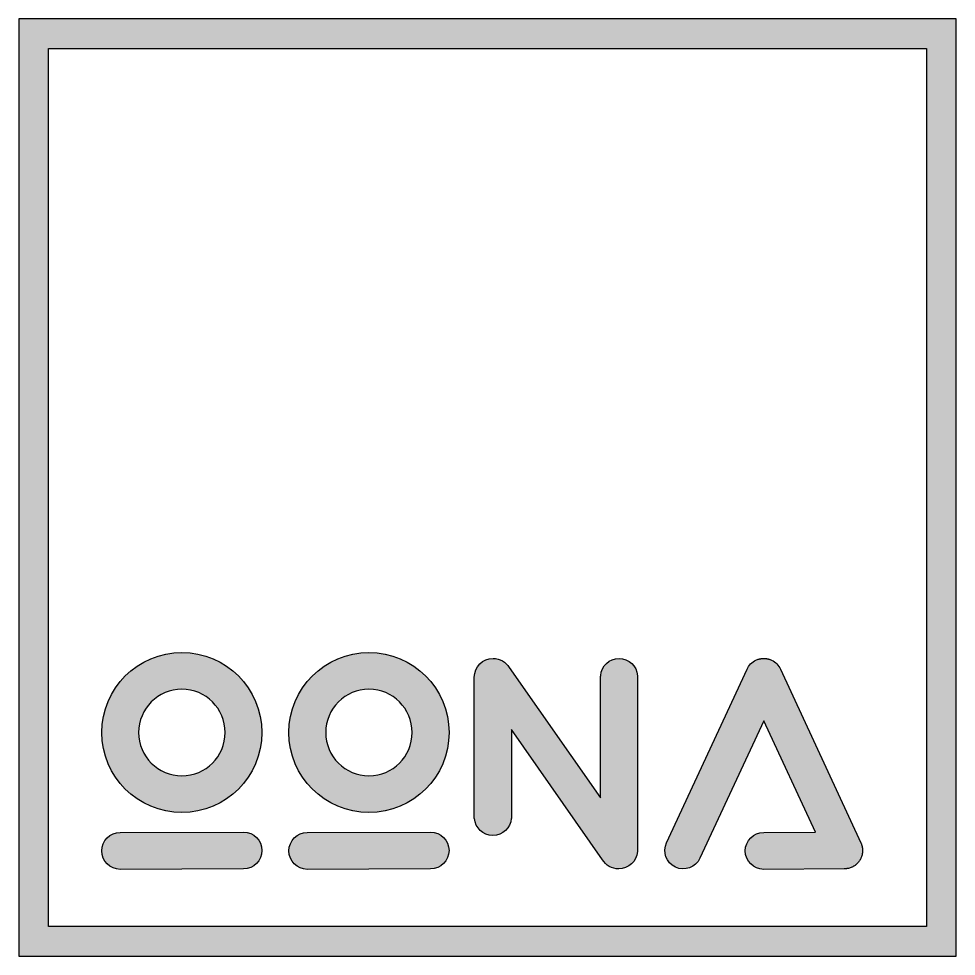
# Model space of a CAD drawing. Extents: x 37 to 763, y -763 to -37.
import ezdxf

# ---------------------------------------------------------------- set-up
doc = ezdxf.new("R2010")
doc.units = 0
doc.header["$MEASUREMENT"] = 0
doc.layers.add('LAYER_1', color=7, linetype='CONTINUOUS')

# ---------------------------------------------------------------- blocks, each defined once
blk = doc.blocks.new('BLOCK_3')
at = {"layer": 'LAYER_1'}
h = blk.add_hatch(color=250, dxfattribs=at)
h.dxf.hatch_style = 2
edge = h.paths.add_edge_path()
edge.add_spline(control_points=[(163.34, -527.99), (129.1, -527.99), (101.35, -555.74), (101.35, -589.98), (101.35, -624.22), (129.1, -651.98), (163.34, -651.98), (197.58, -651.98), (225.34, -624.22), (225.34, -589.98), (225.34, -555.74), (197.58, -527.99), (163.34, -527.99)], knot_values=[0, 0, 0, 0, 1, 1, 1, 2, 2, 2, 3, 3, 3, 4, 4, 4, 4], degree=3, periodic=1)
edge = h.paths.add_edge_path()
edge.add_spline(control_points=[(163.34, -623.46), (144.85, -623.46), (129.87, -608.47), (129.87, -589.98), (129.87, -571.49), (144.85, -556.5), (163.34, -556.5), (181.83, -556.5), (196.82, -571.49), (196.82, -589.98), (196.82, -608.47), (181.83, -623.46), (163.34, -623.46)], knot_values=[0, 0, 0, 0, 1, 1, 1, 2, 2, 2, 3, 3, 3, 4, 4, 4, 4], degree=3, periodic=1)
h = blk.add_hatch(color=250, dxfattribs=at)
h.dxf.hatch_style = 2
edge = h.paths.add_edge_path()
edge.add_spline(control_points=[(308.21, -527.99), (273.97, -527.99), (246.22, -555.74), (246.22, -589.98), (246.22, -624.22), (273.97, -651.98), (308.21, -651.98), (342.45, -651.98), (370.21, -624.22), (370.21, -589.98), (370.21, -555.74), (342.45, -527.99), (308.21, -527.99)], knot_values=[0, 0, 0, 0, 1, 1, 1, 2, 2, 2, 3, 3, 3, 4, 4, 4, 4], degree=3, periodic=1)
edge = h.paths.add_edge_path()
edge.add_spline(control_points=[(308.21, -623.46), (289.72, -623.46), (274.74, -608.47), (274.74, -589.98), (274.74, -571.49), (289.72, -556.5), (308.21, -556.5), (326.7, -556.5), (341.69, -571.49), (341.69, -589.98), (341.69, -608.47), (326.7, -623.46), (308.21, -623.46)], knot_values=[0, 0, 0, 0, 1, 1, 1, 2, 2, 2, 3, 3, 3, 4, 4, 4, 4], degree=3, periodic=1)
h = blk.add_hatch(color=250, dxfattribs=at)
h.dxf.hatch_style = 2
edge = h.paths.add_edge_path()
edge.add_spline(control_points=[(501.89, -532.61), (494.33, -532.61), (488.16, -538.5), (487.68, -545.93), (487.64, -546.06), (487.61, -546.19), (487.61, -546.32), (487.61, -546.32), (487.61, -640.58), (487.61, -640.58), (487.61, -640.58), (416.76, -539.58), (416.76, -539.58), (414.2, -535.41), (409.61, -532.61), (404.35, -532.61), (396.31, -532.61), (389.79, -539.13), (389.79, -547.17), (389.79, -547.17), (389.79, -656.47), (389.79, -656.47), (389.79, -656.47), (389.85, -656.47), (389.85, -656.47), (390.45, -663.84), (396.62, -669.65), (404.15, -669.65), (411.68, -669.65), (417.85, -663.84), (418.45, -656.47), (418.45, -656.47), (418.51, -656.47), (418.51, -656.47), (418.51, -656.47), (418.51, -587.61), (418.51, -587.61), (418.51, -587.61), (489.08, -688.46), (489.08, -688.46), (491.63, -692.72), (496.26, -695.58), (501.58, -695.58), (509.22, -695.58), (515.47, -689.7), (516.09, -682.22), (516.12, -682.09), (516.15, -681.96), (516.15, -681.83), (516.15, -681.83), (516.15, -669.65), (516.15, -669.65), (516.15, -669.65), (516.15, -546.32), (516.15, -546.32), (516.15, -546.21), (516.13, -546.09), (516.1, -545.97), (515.64, -538.52), (509.46, -532.61), (501.89, -532.61)], knot_values=[0, 0, 0, 0, 1, 1, 1, 2, 2, 2, 3, 3, 3, 4, 4, 4, 5, 5, 5, 6, 6, 6, 7, 7, 7, 8, 8, 8, 9, 9, 9, 10, 10, 10, 11, 11, 11, 12, 12, 12, 13, 13, 13, 14, 14, 14, 15, 15, 15, 16, 16, 16, 17, 17, 17, 18, 18, 18, 19, 19, 19, 20, 20, 20, 20], degree=3, periodic=1)
h = blk.add_hatch(color=250, dxfattribs=at)
h.dxf.hatch_style = 2
edge = h.paths.add_edge_path()
edge.add_spline(control_points=[(690.44, -681.07), (690.43, -680.81), (690.42, -680.56), (690.4, -680.3), (690.38, -680.08), (690.37, -679.86), (690.34, -679.65), (690.31, -679.41), (690.27, -679.17), (690.23, -678.94), (690.19, -678.7), (690.15, -678.46), (690.1, -678.22), (690.05, -678.02), (690, -677.82), (689.95, -677.62), (689.87, -677.35), (689.8, -677.09), (689.71, -676.83), (689.66, -676.65), (689.59, -676.48), (689.53, -676.31), (689.42, -676.04), (689.31, -675.76), (689.19, -675.49), (689.16, -675.43), (689.14, -675.36), (689.11, -675.29), (689.11, -675.29), (689.12, -675.29), (689.12, -675.29), (689.12, -675.29), (626.83, -540.9), (626.83, -540.9), (625.47, -537.94), (623.1, -535.43), (619.92, -533.95), (619.55, -533.78), (619.18, -533.64), (618.81, -533.5), (618.79, -533.49), (618.77, -533.48), (618.74, -533.47), (618.38, -533.34), (618.01, -533.23), (617.64, -533.13), (617.56, -533.11), (617.48, -533.08), (617.4, -533.06), (617.07, -532.97), (616.73, -532.91), (616.39, -532.85), (616.27, -532.83), (616.14, -532.8), (616.02, -532.78), (615.72, -532.73), (615.43, -532.71), (615.14, -532.68), (614.96, -532.67), (614.78, -532.65), (614.6, -532.64), (614.36, -532.62), (614.12, -532.63), (613.88, -532.63), (613.64, -532.63), (613.41, -532.62), (613.17, -532.64), (612.99, -532.65), (612.81, -532.67), (612.63, -532.68), (612.33, -532.71), (612.04, -532.73), (611.75, -532.78), (611.62, -532.8), (611.5, -532.83), (611.37, -532.85), (611.04, -532.91), (610.7, -532.97), (610.37, -533.06), (610.29, -533.08), (610.21, -533.11), (610.13, -533.13), (609.76, -533.23), (609.39, -533.34), (609.03, -533.47), (609, -533.48), (608.98, -533.49), (608.96, -533.5), (608.58, -533.64), (608.21, -533.78), (607.85, -533.95), (604.67, -535.43), (602.3, -537.94), (600.94, -540.9), (600.94, -540.9), (538.65, -675.29), (538.65, -675.29), (538.65, -675.29), (538.66, -675.29), (538.66, -675.29), (535.33, -682.43), (538.42, -690.91), (545.55, -694.24), (552.69, -697.57), (561.17, -694.48), (564.5, -687.34), (564.5, -687.34), (564.51, -687.35), (564.51, -687.35), (564.51, -687.35), (613.88, -580.83), (613.88, -580.83), (613.88, -580.83), (653.91, -667.18), (653.91, -667.18), (653.91, -667.18), (613.87, -667.4), (613.87, -667.4), (613.87, -667.4), (613.87, -667.41), (613.87, -667.41), (606, -667.41), (599.61, -673.8), (599.61, -681.67), (599.61, -689.54), (606, -695.93), (613.87, -695.93), (613.87, -695.93), (613.87, -695.94), (613.87, -695.94), (613.87, -695.94), (676.19, -695.6), (676.19, -695.6), (676.19, -695.6), (676.19, -695.59), (676.19, -695.59), (676.31, -695.59), (676.43, -695.57), (676.54, -695.57), (676.7, -695.56), (676.85, -695.55), (677.01, -695.54), (677.34, -695.53), (677.66, -695.5), (677.99, -695.46), (678.1, -695.45), (678.21, -695.43), (678.32, -695.41), (678.7, -695.35), (679.06, -695.29), (679.42, -695.2), (679.49, -695.19), (679.55, -695.17), (679.61, -695.16), (680.02, -695.05), (680.43, -694.93), (680.83, -694.8), (680.86, -694.79), (680.89, -694.78), (680.91, -694.77), (681.35, -694.62), (681.77, -694.44), (682.18, -694.25), (682.19, -694.25), (682.2, -694.24), (682.21, -694.24), (682.23, -694.23), (682.25, -694.22), (682.26, -694.21), (682.66, -694.03), (683.05, -693.82), (683.43, -693.6), (683.49, -693.56), (683.55, -693.53), (683.6, -693.49), (683.93, -693.29), (684.26, -693.07), (684.57, -692.85), (684.66, -692.78), (684.75, -692.72), (684.84, -692.65), (685.11, -692.44), (685.37, -692.23), (685.62, -692), (685.73, -691.91), (685.83, -691.81), (685.93, -691.72), (686.17, -691.5), (686.39, -691.28), (686.61, -691.04), (686.71, -690.94), (686.8, -690.83), (686.9, -690.72), (687.11, -690.48), (687.31, -690.23), (687.51, -689.98), (687.59, -689.87), (687.67, -689.77), (687.74, -689.66), (687.94, -689.39), (688.13, -689.1), (688.31, -688.81), (688.37, -688.72), (688.42, -688.63), (688.48, -688.54), (688.66, -688.23), (688.83, -687.91), (688.99, -687.59), (689.03, -687.51), (689.07, -687.42), (689.11, -687.34), (689.26, -687.01), (689.4, -686.67), (689.53, -686.33), (689.56, -686.24), (689.6, -686.15), (689.63, -686.07), (689.74, -685.73), (689.85, -685.4), (689.94, -685.06), (689.97, -684.94), (690, -684.82), (690.03, -684.7), (690.11, -684.39), (690.17, -684.08), (690.23, -683.77), (690.26, -683.6), (690.28, -683.42), (690.3, -683.25), (690.34, -682.99), (690.37, -682.72), (690.39, -682.45), (690.41, -682.22), (690.42, -681.98), (690.43, -681.75), (690.43, -681.61), (690.45, -681.47), (690.45, -681.33), (690.45, -681.24), (690.44, -681.16), (690.44, -681.07)], knot_values=[0, 0, 0, 0, 1, 1, 1, 2, 2, 2, 3, 3, 3, 4, 4, 4, 5, 5, 5, 6, 6, 6, 7, 7, 7, 8, 8, 8, 9, 9, 9, 10, 10, 10, 11, 11, 11, 12, 12, 12, 13, 13, 13, 14, 14, 14, 15, 15, 15, 16, 16, 16, 17, 17, 17, 18, 18, 18, 19, 19, 19, 20, 20, 20, 21, 21, 21, 22, 22, 22, 23, 23, 23, 24, 24, 24, 25, 25, 25, 26, 26, 26, 27, 27, 27, 28, 28, 28, 29, 29, 29, 30, 30, 30, 31, 31, 31, 32, 32, 32, 33, 33, 33, 34, 34, 34, 35, 35, 35, 36, 36, 36, 37, 37, 37, 38, 38, 38, 39, 39, 39, 40, 40, 40, 41, 41, 41, 42, 42, 42, 43, 43, 43, 44, 44, 44, 45, 45, 45, 46, 46, 46, 47, 47, 47, 48, 48, 48, 49, 49, 49, 50, 50, 50, 51, 51, 51, 52, 52, 52, 53, 53, 53, 54, 54, 54, 55, 55, 55, 56, 56, 56, 57, 57, 57, 58, 58, 58, 59, 59, 59, 60, 60, 60, 61, 61, 61, 62, 62, 62, 63, 63, 63, 64, 64, 64, 65, 65, 65, 66, 66, 66, 67, 67, 67, 68, 68, 68, 69, 69, 69, 70, 70, 70, 71, 71, 71, 72, 72, 72, 73, 73, 73, 74, 74, 74, 75, 75, 75, 76, 76, 76, 77, 77, 77, 78, 78, 78, 79, 79, 79, 80, 80, 80, 80], degree=3, periodic=1)
h = blk.add_hatch(color=250, dxfattribs=at)
h.dxf.hatch_style = 2
edge = h.paths.add_edge_path()
edge.add_spline(control_points=[(211.08, -667.07), (211.08, -667.07), (211.08, -667.06), (211.08, -667.06), (211.08, -667.06), (115.61, -667.4), (115.61, -667.4), (115.61, -667.4), (115.61, -667.41), (115.61, -667.41), (107.73, -667.41), (101.35, -673.8), (101.35, -681.67), (101.35, -689.54), (107.73, -695.93), (115.61, -695.93), (115.61, -695.93), (115.61, -695.94), (115.61, -695.94), (115.61, -695.94), (211.08, -695.6), (211.08, -695.6), (211.08, -695.6), (211.08, -695.59), (211.08, -695.59), (218.95, -695.59), (225.34, -689.2), (225.34, -681.33), (225.34, -673.45), (218.95, -667.07), (211.08, -667.07)], knot_values=[0, 0, 0, 0, 1, 1, 1, 2, 2, 2, 3, 3, 3, 4, 4, 4, 5, 5, 5, 6, 6, 6, 7, 7, 7, 8, 8, 8, 9, 9, 9, 10, 10, 10, 10], degree=3, periodic=1)
h = blk.add_hatch(color=250, dxfattribs=at)
h.dxf.hatch_style = 2
edge = h.paths.add_edge_path()
edge.add_spline(control_points=[(355.95, -667.07), (355.95, -667.07), (355.95, -667.06), (355.95, -667.06), (355.95, -667.06), (260.48, -667.4), (260.48, -667.4), (260.48, -667.4), (260.48, -667.41), (260.48, -667.41), (252.6, -667.41), (246.22, -673.8), (246.22, -681.67), (246.22, -689.54), (252.6, -695.93), (260.48, -695.93), (260.48, -695.93), (260.48, -695.94), (260.48, -695.94), (260.48, -695.94), (355.95, -695.6), (355.95, -695.6), (355.95, -695.6), (355.95, -695.59), (355.95, -695.59), (363.82, -695.59), (370.21, -689.2), (370.21, -681.33), (370.21, -673.45), (363.82, -667.07), (355.95, -667.07)], knot_values=[0, 0, 0, 0, 1, 1, 1, 2, 2, 2, 3, 3, 3, 4, 4, 4, 5, 5, 5, 6, 6, 6, 7, 7, 7, 8, 8, 8, 9, 9, 9, 10, 10, 10, 10], degree=3, periodic=1)
for points, knots in [([(163.34, -527.99), (129.1, -527.99), (101.35, -555.74), (101.35, -589.98), (101.35, -624.22), (129.1, -651.98), (163.34, -651.98), (197.58, -651.98), (225.34, -624.22), (225.34, -589.98), (225.34, -555.74), (197.58, -527.99), (163.34, -527.99)], [0, 0, 0, 0, 1, 1, 1, 2, 2, 2, 3, 3, 3, 4, 4, 4, 4]), ([(308.21, -527.99), (273.97, -527.99), (246.22, -555.74), (246.22, -589.98), (246.22, -624.22), (273.97, -651.98), (308.21, -651.98), (342.45, -651.98), (370.21, -624.22), (370.21, -589.98), (370.21, -555.74), (342.45, -527.99), (308.21, -527.99)], [0, 0, 0, 0, 1, 1, 1, 2, 2, 2, 3, 3, 3, 4, 4, 4, 4]), ([(501.89, -532.61), (494.33, -532.61), (488.16, -538.5), (487.68, -545.93), (487.64, -546.06), (487.61, -546.19), (487.61, -546.32), (487.61, -546.32), (487.61, -640.58), (487.61, -640.58), (487.61, -640.58), (416.76, -539.58), (416.76, -539.58), (414.2, -535.41), (409.61, -532.61), (404.35, -532.61), (396.31, -532.61), (389.79, -539.13), (389.79, -547.17), (389.79, -547.17), (389.79, -656.47), (389.79, -656.47), (389.79, -656.47), (389.85, -656.47), (389.85, -656.47), (390.45, -663.84), (396.62, -669.65), (404.15, -669.65), (411.68, -669.65), (417.85, -663.84), (418.45, -656.47), (418.45, -656.47), (418.51, -656.47), (418.51, -656.47), (418.51, -656.47), (418.51, -587.61), (418.51, -587.61), (418.51, -587.61), (489.08, -688.46), (489.08, -688.46), (491.63, -692.72), (496.26, -695.58), (501.58, -695.58), (509.22, -695.58), (515.47, -689.7), (516.09, -682.22), (516.12, -682.09), (516.15, -681.96), (516.15, -681.83), (516.15, -681.83), (516.15, -669.65), (516.15, -669.65), (516.15, -669.65), (516.15, -546.32), (516.15, -546.32), (516.15, -546.21), (516.13, -546.09), (516.1, -545.97), (515.64, -538.52), (509.46, -532.61), (501.89, -532.61)], [0, 0, 0, 0, 1, 1, 1, 2, 2, 2, 3, 3, 3, 4, 4, 4, 5, 5, 5, 6, 6, 6, 7, 7, 7, 8, 8, 8, 9, 9, 9, 10, 10, 10, 11, 11, 11, 12, 12, 12, 13, 13, 13, 14, 14, 14, 15, 15, 15, 16, 16, 16, 17, 17, 17, 18, 18, 18, 19, 19, 19, 20, 20, 20, 20]), ([(690.44, -681.07), (690.43, -680.81), (690.42, -680.56), (690.4, -680.3), (690.38, -680.08), (690.37, -679.86), (690.34, -679.65), (690.31, -679.41), (690.27, -679.17), (690.23, -678.94), (690.19, -678.7), (690.15, -678.46), (690.1, -678.22), (690.05, -678.02), (690, -677.82), (689.95, -677.62), (689.87, -677.35), (689.8, -677.09), (689.71, -676.83), (689.66, -676.65), (689.59, -676.48), (689.53, -676.31), (689.42, -676.04), (689.31, -675.76), (689.19, -675.49), (689.16, -675.43), (689.14, -675.36), (689.11, -675.29), (689.11, -675.29), (689.12, -675.29), (689.12, -675.29), (689.12, -675.29), (626.83, -540.9), (626.83, -540.9), (625.47, -537.94), (623.1, -535.43), (619.92, -533.95), (619.55, -533.78), (619.18, -533.64), (618.81, -533.5), (618.79, -533.49), (618.77, -533.48), (618.74, -533.47), (618.38, -533.34), (618.01, -533.23), (617.64, -533.13), (617.56, -533.11), (617.48, -533.08), (617.4, -533.06), (617.07, -532.97), (616.73, -532.91), (616.39, -532.85), (616.27, -532.83), (616.14, -532.8), (616.02, -532.78), (615.72, -532.73), (615.43, -532.71), (615.14, -532.68), (614.96, -532.67), (614.78, -532.65), (614.6, -532.64), (614.36, -532.62), (614.12, -532.63), (613.88, -532.63), (613.64, -532.63), (613.41, -532.62), (613.17, -532.64), (612.99, -532.65), (612.81, -532.67), (612.63, -532.68), (612.33, -532.71), (612.04, -532.73), (611.75, -532.78), (611.62, -532.8), (611.5, -532.83), (611.37, -532.85), (611.04, -532.91), (610.7, -532.97), (610.37, -533.06), (610.29, -533.08), (610.21, -533.11), (610.13, -533.13), (609.76, -533.23), (609.39, -533.34), (609.03, -533.47), (609, -533.48), (608.98, -533.49), (608.96, -533.5), (608.58, -533.64), (608.21, -533.78), (607.85, -533.95), (604.67, -535.43), (602.3, -537.94), (600.94, -540.9), (600.94, -540.9), (538.65, -675.29), (538.65, -675.29), (538.65, -675.29), (538.66, -675.29), (538.66, -675.29), (535.33, -682.43), (538.42, -690.91), (545.55, -694.24), (552.69, -697.57), (561.17, -694.48), (564.5, -687.34), (564.5, -687.34), (564.51, -687.35), (564.51, -687.35), (564.51, -687.35), (613.88, -580.83), (613.88, -580.83), (613.88, -580.83), (653.91, -667.18), (653.91, -667.18), (653.91, -667.18), (613.87, -667.4), (613.87, -667.4), (613.87, -667.4), (613.87, -667.41), (613.87, -667.41), (606, -667.41), (599.61, -673.8), (599.61, -681.67), (599.61, -689.54), (606, -695.93), (613.87, -695.93), (613.87, -695.93), (613.87, -695.94), (613.87, -695.94), (613.87, -695.94), (676.19, -695.6), (676.19, -695.6), (676.19, -695.6), (676.19, -695.59), (676.19, -695.59), (676.31, -695.59), (676.43, -695.57), (676.54, -695.57), (676.7, -695.56), (676.85, -695.55), (677.01, -695.54), (677.34, -695.53), (677.66, -695.5), (677.99, -695.46), (678.1, -695.45), (678.21, -695.43), (678.32, -695.41), (678.7, -695.35), (679.06, -695.29), (679.42, -695.2), (679.49, -695.19), (679.55, -695.17), (679.61, -695.16), (680.02, -695.05), (680.43, -694.93), (680.83, -694.8), (680.86, -694.79), (680.89, -694.78), (680.91, -694.77), (681.35, -694.62), (681.77, -694.44), (682.18, -694.25), (682.19, -694.25), (682.2, -694.24), (682.21, -694.24), (682.23, -694.23), (682.25, -694.22), (682.26, -694.21), (682.66, -694.03), (683.05, -693.82), (683.43, -693.6), (683.49, -693.56), (683.55, -693.53), (683.6, -693.49), (683.93, -693.29), (684.26, -693.07), (684.57, -692.85), (684.66, -692.78), (684.75, -692.72), (684.84, -692.65), (685.11, -692.44), (685.37, -692.23), (685.62, -692), (685.73, -691.91), (685.83, -691.81), (685.93, -691.72), (686.17, -691.5), (686.39, -691.28), (686.61, -691.04), (686.71, -690.94), (686.8, -690.83), (686.9, -690.72), (687.11, -690.48), (687.31, -690.23), (687.51, -689.98), (687.59, -689.87), (687.67, -689.77), (687.74, -689.66), (687.94, -689.39), (688.13, -689.1), (688.31, -688.81), (688.37, -688.72), (688.42, -688.63), (688.48, -688.54), (688.66, -688.23), (688.83, -687.91), (688.99, -687.59), (689.03, -687.51), (689.07, -687.42), (689.11, -687.34), (689.26, -687.01), (689.4, -686.67), (689.53, -686.33), (689.56, -686.24), (689.6, -686.15), (689.63, -686.07), (689.74, -685.73), (689.85, -685.4), (689.94, -685.06), (689.97, -684.94), (690, -684.82), (690.03, -684.7), (690.11, -684.39), (690.17, -684.08), (690.23, -683.77), (690.26, -683.6), (690.28, -683.42), (690.3, -683.25), (690.34, -682.99), (690.37, -682.72), (690.39, -682.45), (690.41, -682.22), (690.42, -681.98), (690.43, -681.75), (690.43, -681.61), (690.45, -681.47), (690.45, -681.33), (690.45, -681.24), (690.44, -681.16), (690.44, -681.07)], [0, 0, 0, 0, 1, 1, 1, 2, 2, 2, 3, 3, 3, 4, 4, 4, 5, 5, 5, 6, 6, 6, 7, 7, 7, 8, 8, 8, 9, 9, 9, 10, 10, 10, 11, 11, 11, 12, 12, 12, 13, 13, 13, 14, 14, 14, 15, 15, 15, 16, 16, 16, 17, 17, 17, 18, 18, 18, 19, 19, 19, 20, 20, 20, 21, 21, 21, 22, 22, 22, 23, 23, 23, 24, 24, 24, 25, 25, 25, 26, 26, 26, 27, 27, 27, 28, 28, 28, 29, 29, 29, 30, 30, 30, 31, 31, 31, 32, 32, 32, 33, 33, 33, 34, 34, 34, 35, 35, 35, 36, 36, 36, 37, 37, 37, 38, 38, 38, 39, 39, 39, 40, 40, 40, 41, 41, 41, 42, 42, 42, 43, 43, 43, 44, 44, 44, 45, 45, 45, 46, 46, 46, 47, 47, 47, 48, 48, 48, 49, 49, 49, 50, 50, 50, 51, 51, 51, 52, 52, 52, 53, 53, 53, 54, 54, 54, 55, 55, 55, 56, 56, 56, 57, 57, 57, 58, 58, 58, 59, 59, 59, 60, 60, 60, 61, 61, 61, 62, 62, 62, 63, 63, 63, 64, 64, 64, 65, 65, 65, 66, 66, 66, 67, 67, 67, 68, 68, 68, 69, 69, 69, 70, 70, 70, 71, 71, 71, 72, 72, 72, 73, 73, 73, 74, 74, 74, 75, 75, 75, 76, 76, 76, 77, 77, 77, 78, 78, 78, 79, 79, 79, 80, 80, 80, 80]), ([(163.34, -623.46), (144.85, -623.46), (129.87, -608.47), (129.87, -589.98), (129.87, -571.49), (144.85, -556.5), (163.34, -556.5), (181.83, -556.5), (196.82, -571.49), (196.82, -589.98), (196.82, -608.47), (181.83, -623.46), (163.34, -623.46)], [0, 0, 0, 0, 1, 1, 1, 2, 2, 2, 3, 3, 3, 4, 4, 4, 4]), ([(308.21, -623.46), (289.72, -623.46), (274.74, -608.47), (274.74, -589.98), (274.74, -571.49), (289.72, -556.5), (308.21, -556.5), (326.7, -556.5), (341.69, -571.49), (341.69, -589.98), (341.69, -608.47), (326.7, -623.46), (308.21, -623.46)], [0, 0, 0, 0, 1, 1, 1, 2, 2, 2, 3, 3, 3, 4, 4, 4, 4]), ([(211.08, -667.07), (211.08, -667.07), (211.08, -667.06), (211.08, -667.06), (211.08, -667.06), (115.61, -667.4), (115.61, -667.4), (115.61, -667.4), (115.61, -667.41), (115.61, -667.41), (107.73, -667.41), (101.35, -673.8), (101.35, -681.67), (101.35, -689.54), (107.73, -695.93), (115.61, -695.93), (115.61, -695.93), (115.61, -695.94), (115.61, -695.94), (115.61, -695.94), (211.08, -695.6), (211.08, -695.6), (211.08, -695.6), (211.08, -695.59), (211.08, -695.59), (218.95, -695.59), (225.34, -689.2), (225.34, -681.33), (225.34, -673.45), (218.95, -667.07), (211.08, -667.07)], [0, 0, 0, 0, 1, 1, 1, 2, 2, 2, 3, 3, 3, 4, 4, 4, 5, 5, 5, 6, 6, 6, 7, 7, 7, 8, 8, 8, 9, 9, 9, 10, 10, 10, 10]), ([(355.95, -667.07), (355.95, -667.07), (355.95, -667.06), (355.95, -667.06), (355.95, -667.06), (260.48, -667.4), (260.48, -667.4), (260.48, -667.4), (260.48, -667.41), (260.48, -667.41), (252.6, -667.41), (246.22, -673.8), (246.22, -681.67), (246.22, -689.54), (252.6, -695.93), (260.48, -695.93), (260.48, -695.93), (260.48, -695.94), (260.48, -695.94), (260.48, -695.94), (355.95, -695.6), (355.95, -695.6), (355.95, -695.6), (355.95, -695.59), (355.95, -695.59), (363.82, -695.59), (370.21, -689.2), (370.21, -681.33), (370.21, -673.45), (363.82, -667.07), (355.95, -667.07)], [0, 0, 0, 0, 1, 1, 1, 2, 2, 2, 3, 3, 3, 4, 4, 4, 5, 5, 5, 6, 6, 6, 7, 7, 7, 8, 8, 8, 9, 9, 9, 10, 10, 10, 10])]:
    blk.add_open_spline(points, degree=3, knots=knots, dxfattribs=at)
blk = doc.blocks.new('BLOCK_2')
at = {"layer": 'LAYER_1'}
h = blk.add_hatch(color=250, dxfattribs=at)
h.dxf.hatch_style = 2
h.paths.add_polyline_path([(37.04, -37.31), (37.04, -763.23), (762.96, -763.23), (762.96, -37.31)])
h.paths.add_polyline_path([(739.91, -740.18), (60.09, -740.18), (60.09, -60.36), (739.91, -60.36)])
for points in [[(37.04, -37.31), (37.04, -763.23), (762.96, -763.23), (762.96, -37.31), (37.04, -37.31)], [(739.91, -740.18), (60.09, -740.18), (60.09, -60.36), (739.91, -60.36), (739.91, -740.18)]]:
    blk.add_lwpolyline(points, dxfattribs=at)
blk.add_blockref('BLOCK_3', (0, 0), dxfattribs=at)

msp = doc.modelspace()

# ---------------------------------------------------------------- block references
at = {"layer": 'LAYER_1'}
msp.add_blockref('BLOCK_2', (0, 0), dxfattribs=at)

doc.saveas('drawing.dxf')
